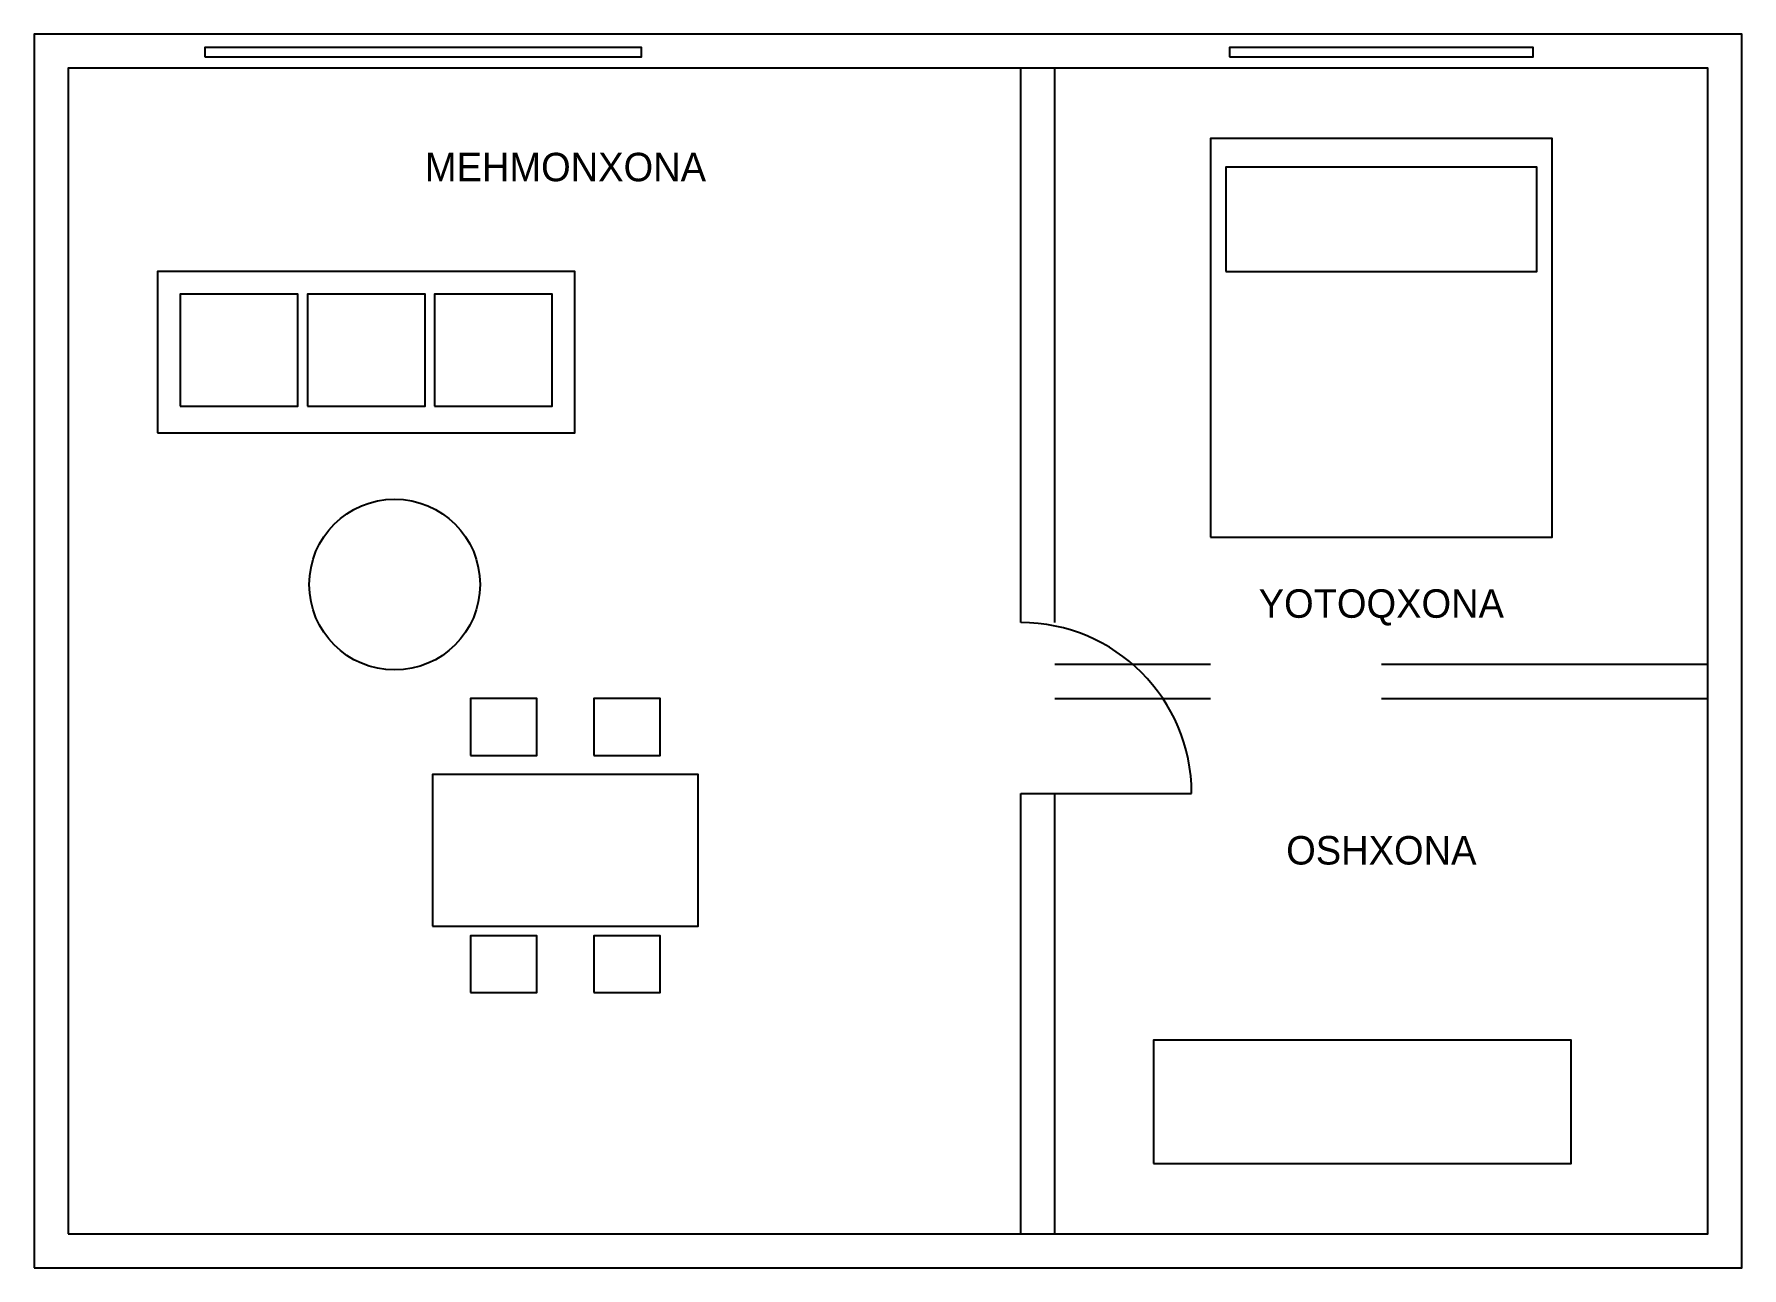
# Model space of a CAD drawing. Header units: millimetres. Extents: x 0 to 9000, y 0 to 6500.
import ezdxf
from ezdxf.enums import TextEntityAlignment as Align

# ---------------------------------------------------------------- set-up
doc = ezdxf.new("R2010")
doc.units = ezdxf.units.MM
for name, color, linetype in [('A-DOOR', 3, 'Continuous'), ('A-FURN', 8, 'Continuous'), ('A-GLASS', 4, 'Continuous'), ('A-TEXT', 7, 'Continuous'), ('A-WALL', 7, 'Continuous')]:
    doc.layers.add(name, color=color, linetype=linetype)

# ---------------------------------------------------------------- blocks, each defined once
blk = doc.blocks.new('DEMO_SOFA')
at = {"layer": 'A-FURN'}
for points in [[(0, 0), (2200, 0), (2200, 850), (0, 850)], [(120, 140), (740, 140), (740, 730), (120, 730)], [(790, 140), (1410, 140), (1410, 730), (790, 730)], [(1460, 140), (2080, 140), (2080, 730), (1460, 730)]]:
    blk.add_lwpolyline(points, close=True, dxfattribs=at)
blk = doc.blocks.new('DEMO_BED')
at = {"layer": 'A-FURN'}
for points in [[(0, 0), (1800, 0), (1800, 2100), (0, 2100)], [(80, 1400), (1720, 1400), (1720, 1950), (80, 1950)]]:
    blk.add_lwpolyline(points, close=True, dxfattribs=at)
blk = doc.blocks.new('DEMO_TABLE')
at = {"layer": 'A-FURN'}
for points in [[(200, 900), (550, 900), (550, 1200), (200, 1200)], [(850, 900), (1200, 900), (1200, 1200), (850, 1200)], [(0, 0), (1400, 0), (1400, 800), (0, 800)], [(200, -350), (550, -350), (550, -50), (200, -50)], [(850, -350), (1200, -350), (1200, -50), (850, -50)]]:
    blk.add_lwpolyline(points, close=True, dxfattribs=at)

msp = doc.modelspace()

# ---------------------------------------------------------------- linework, layer by layer
at = {"layer": 'A-DOOR'}
msp.add_line((5200, 2500), (6100, 2500), dxfattribs=at)
msp.add_arc((5200, 2500), 900, 0, 90, dxfattribs=at)
at = {"layer": 'A-FURN'}
msp.add_lwpolyline([(5900, 550), (8100, 550), (8100, 1200), (5900, 1200)], close=True, dxfattribs=at)
msp.add_circle((1900, 3600), 450, dxfattribs=at)
at = {"layer": 'A-GLASS'}
for points in [[(900, 6380), (3200, 6380), (3200, 6430), (900, 6430)], [(6300, 6380), (7900, 6380), (7900, 6430), (6300, 6430)]]:
    msp.add_lwpolyline(points, close=True, dxfattribs=at)
at = {"layer": 'A-WALL'}
for p, q in [((5200, 3400), (5200, 6320)), ((5380, 3400), (5380, 6320)), ((5380, 3180), (6200, 3180)), ((7100, 3180), (8820, 3180)), ((5380, 3000), (6200, 3000)), ((7100, 3000), (8820, 3000)), ((5200, 180), (5200, 2500)), ((5380, 180), (5380, 2500))]:
    msp.add_line(p, q, dxfattribs=at)
for points in [[(0, 0), (9000, 0), (9000, 6500), (0, 6500)], [(180, 180), (8820, 180), (8820, 6320), (180, 6320)]]:
    msp.add_lwpolyline(points, close=True, dxfattribs=at)

# ---------------------------------------------------------------- block references
at = {"layer": 'A-FURN'}
for name, p in [('DEMO_BED', (6200, 3850)), ('DEMO_SOFA', (650, 4400)), ('DEMO_TABLE', (2100, 1800))]:
    msp.add_blockref(name, p, dxfattribs=at)

# ---------------------------------------------------------------- texts
at = {"layer": 'A-TEXT'}
for s, p in [('MEHMONXONA', (2800, 5800)), ('YOTOQXONA', (7100, 3500)), ('OSHXONA', (7100, 2200))]:
    msp.add_text(s, height=150, dxfattribs=at).set_placement(p, align=Align.MIDDLE_CENTER)

doc.saveas('drawing.dxf')
